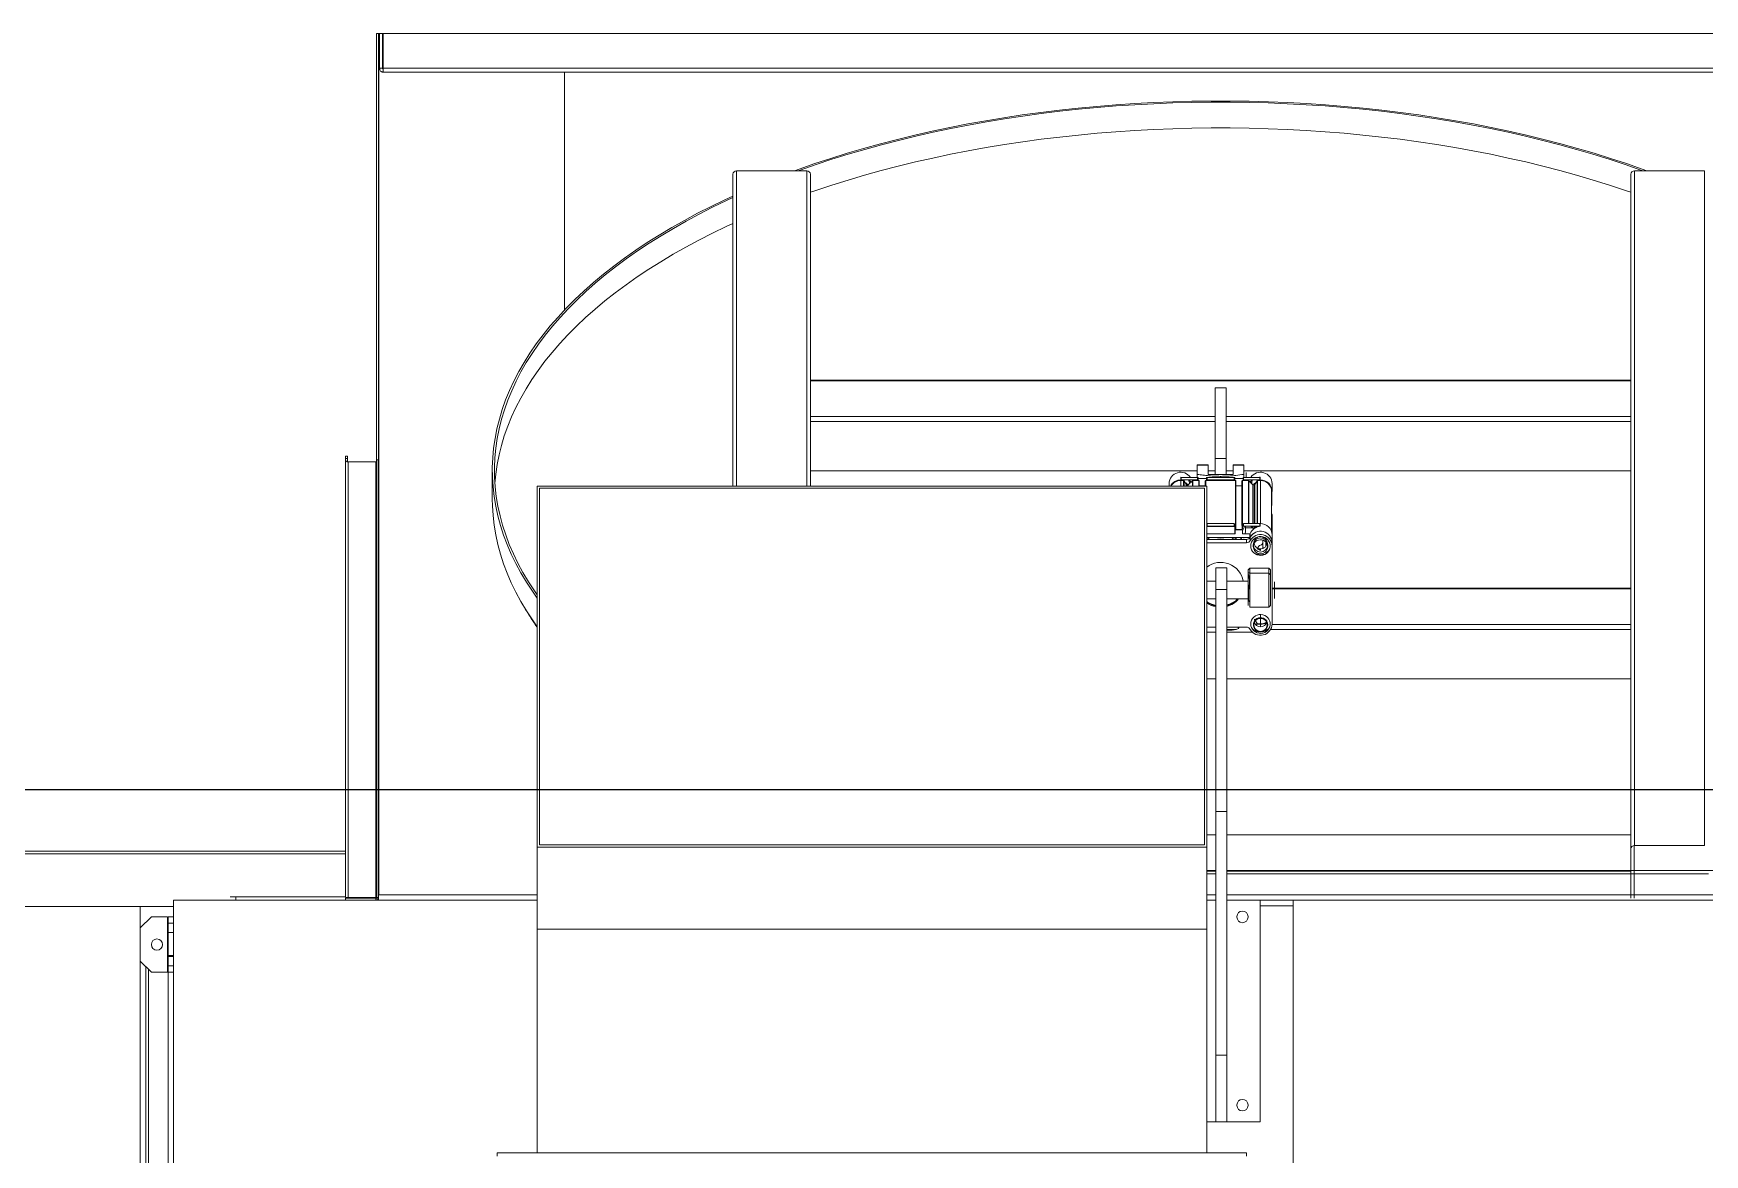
# Model space of a CAD drawing. Extents: x -2187 to 96136, y -11110 to 52208.
# Drawn here: x 34544 to 36051, y 20215 to 21227 of the extents above; entities that cross this region are included whole.
import ezdxf

# ---------------------------------------------------------------- set-up
doc = ezdxf.new("R2010")
doc.units = 0
doc.header["$LTSCALE"] = 1000
doc.header["$MEASUREMENT"] = 0
doc.layers.add('设备型号', color=7, linetype='Continuous')

msp = doc.modelspace()

# ---------------------------------------------------------------- linework, layer by layer
at = {"color": 7, "linetype": 'Continuous', "lineweight": 15}
for p, q in [((34853.097, 21227.001), (34853.097, 20842.127)), ((34853.097, 21227.001), (34855.097, 21227.001)), ((34855.097, 21227.001), (34855.097, 20842.127)), ((34855.164, 21227.001), (34855.097, 21227.001)), ((34855.164, 21227.001), (34855.99, 21227.001)), ((34855.164, 21227.001), (34855.164, 20449.501)), ((34855.99, 21227.001), (34858.588, 21227.001)), ((34855.99, 21195.501), (34855.99, 21227.001)), ((34858.588, 21227.001), (34859.088, 21227.001)), ((34858.588, 21195.501), (34858.588, 21227.001)), ((36371.106, 21227.001), (34859.088, 21227.001)), ((34859.088, 21195.501), (34859.088, 21227.001)), ((36371.24, 21192.001), (34858.954, 21192.001)), ((36371.106, 21195.501), (34859.088, 21195.501)), ((35022.847, 21192.001), (35022.847, 20977.395)), ((35174.607, 20818.392), (35174.607, 21099.986)), ((35241.207, 21102.915), (35178.007, 21102.915)), ((35244.607, 20913.871), (35244.607, 21099.986)), ((35984.607, 20913.871), (35984.607, 21099.986)), ((35988.007, 20493.869), (35988.007, 21102.915)), ((36051.207, 21102.915), (35988.007, 21102.915)), ((36051.207, 20493.869), (36051.207, 21102.915)), ((35984.607, 20913.871), (35244.607, 20913.871)), ((35244.607, 20913.4), (35244.607, 20913.871)), ((35244.607, 20881.324), (35244.607, 20913.4)), ((35244.607, 20913.4), (35984.607, 20913.4)), ((35984.607, 20913.4), (35984.607, 20913.871)), ((35984.607, 20881.324), (35984.607, 20913.4)), ((35609.607, 20906.982), (35609.607, 20843.202)), ((35619.607, 20906.982), (35609.607, 20906.982)), ((35619.607, 20906.982), (35619.607, 20843.202)), ((35244.607, 20876.669), (35244.607, 20881.324)), ((35984.607, 20876.669), (35984.607, 20881.324)), ((35244.607, 20818.392), (35244.607, 20876.669)), ((35984.607, 20726.082), (35984.607, 20876.669)), ((34827.097, 20845.297), (34825.097, 20845.297)), ((34825.097, 20845.297), (34825.097, 20843.177)), ((34825.097, 20842.127), (34825.097, 20843.177)), ((34825.097, 20843.177), (34827.097, 20843.177)), ((34825.097, 20842.127), (34825.097, 20447.001)), ((34827.097, 20843.177), (34827.097, 20845.297)), ((34827.097, 20842.127), (34827.097, 20843.177)), ((34827.097, 20842.127), (34827.097, 20840.214)), ((34827.597, 20840.174), (34827.597, 20447.001)), ((34852.597, 20840.174), (34827.597, 20840.174)), ((34852.597, 20840.174), (34852.597, 20447.001)), ((34853.097, 20842.127), (34853.097, 20447.001)), ((34853.097, 20842.127), (34855.097, 20842.127)), ((34855.097, 20842.127), (34855.097, 20447.001)), ((35603.407, 20837.651), (35593.607, 20837.651)), ((35593.607, 20837.157), (35593.607, 20837.651)), ((35593.607, 20828.925), (35593.607, 20837.157)), ((35593.607, 20837.157), (35603.407, 20837.157)), ((35603.407, 20837.157), (35603.407, 20837.651)), ((35603.407, 20828.732), (35603.407, 20837.157)), ((35609.607, 20828.732), (35609.607, 20843.202)), ((35609.607, 20843.202), (35619.607, 20843.202)), ((35619.607, 20843.202), (35619.607, 20828.732)), ((35635.607, 20837.651), (35625.807, 20837.651)), ((35625.807, 20837.651), (35625.807, 20837.157)), ((35625.807, 20837.157), (35625.807, 20828.732)), ((35635.607, 20837.157), (35625.807, 20837.157)), ((35635.607, 20837.157), (35635.607, 20837.651)), ((35635.607, 20828.925), (35635.607, 20837.157)), ((34957.607, 20832.529), (34957.607, 20806.68)), ((35244.607, 20832.209), (35593.607, 20832.209)), ((35568.107, 20820.565), (35568.107, 20818.392)), ((35570.543, 20819.409), (35570.47, 20820.11)), ((35570.657, 20820.32), (35570.657, 20819.545)), ((35578.607, 20823.39), (35581.218, 20823.39)), ((35578.854, 20826.266), (35579.197, 20826.258)), ((35578.854, 20823.876), (35578.854, 20826.266)), ((35579.107, 20826.258), (35593.857, 20826.258)), ((35579.107, 20823.879), (35579.107, 20826.258)), ((35593.857, 20823.879), (35579.107, 20823.879)), ((35581.651, 20823.146), (35583.671, 20819.724)), ((35584.104, 20819.48), (35584.104, 20818.392)), ((35585.11, 20818.392), (35585.11, 20819.48)), ((35585.463, 20819.623), (35589.17, 20823.247)), ((35589.524, 20823.39), (35594.357, 20823.39)), ((35593.607, 20826.189), (35593.607, 20828.925)), ((35593.857, 20823.879), (35593.857, 20826.258)), ((35594.21, 20826.189), (35593.857, 20826.189)), ((35594.357, 20823.39), (35594.357, 20825.918)), ((35601.857, 20825.16), (35594.357, 20825.16)), ((35594.907, 20823.39), (35594.357, 20823.39)), ((35595.407, 20818.392), (35595.407, 20822.901)), ((35600.807, 20822.901), (35600.807, 20818.392)), ((35601.857, 20823.39), (35601.307, 20823.39)), ((35601.857, 20825.918), (35601.857, 20823.39)), ((35601.857, 20823.39), (35627.357, 20823.39)), ((35602.357, 20826.189), (35602.003, 20826.189)), ((35602.357, 20826.258), (35626.857, 20826.258)), ((35602.357, 20823.879), (35602.357, 20826.258)), ((35602.357, 20823.879), (35626.857, 20823.879)), ((35603.407, 20832.209), (35609.607, 20832.209)), ((35625.807, 20828.732), (35603.407, 20828.732)), ((35619.607, 20832.209), (35625.807, 20832.209)), ((35626.857, 20826.258), (35626.857, 20823.879)), ((35627.21, 20826.189), (35626.857, 20826.189)), ((35627.357, 20825.918), (35627.357, 20823.39)), ((35634.857, 20825.16), (35627.357, 20825.16)), ((35627.907, 20823.39), (35627.357, 20823.39)), ((35627.907, 20784.003), (35627.907, 20823.39)), ((35628.407, 20822.901), (35628.407, 20783.514)), ((35633.807, 20822.901), (35633.807, 20783.514)), ((35634.307, 20823.39), (35634.307, 20784.003)), ((35634.857, 20823.39), (35634.307, 20823.39)), ((35634.857, 20825.918), (35634.857, 20823.39)), ((35634.857, 20823.39), (35639.69, 20823.39)), ((35635.357, 20826.189), (35635.003, 20826.189)), ((35635.357, 20826.258), (35635.357, 20823.879)), ((35635.357, 20826.258), (35650.107, 20826.258)), ((35650.107, 20823.879), (35635.357, 20823.879)), ((35635.607, 20832.209), (35984.607, 20832.209)), ((35635.607, 20826.189), (35635.607, 20828.925)), ((35637.607, 20826.189), (35637.607, 20830.651)), ((35639.69, 20784.491), (35639.69, 20823.39)), ((35639.69, 20821.853), (35640.043, 20821.853)), ((35640.043, 20823.247), (35643.75, 20819.623)), ((35640.043, 20823.247), (35640.043, 20784.491)), ((35643.75, 20784.491), (35643.75, 20819.623)), ((35645.109, 20819.48), (35644.104, 20819.48)), ((35644.104, 20819.48), (35644.104, 20784.491)), ((35645.109, 20784.491), (35645.109, 20819.48)), ((35645.542, 20819.724), (35647.563, 20823.146)), ((35645.542, 20819.724), (35645.542, 20784.491)), ((35645.644, 20820.947), (35645.631, 20819.875)), ((35647.996, 20823.39), (35650.607, 20823.39)), ((35650.107, 20826.258), (35650.107, 20823.879)), ((35650.36, 20826.266), (35650.36, 20823.876)), ((35658.557, 20819.545), (35658.557, 20820.32)), ((35658.743, 20820.096), (35658.669, 20819.399)), ((35661.107, 20813.615), (35661.107, 20820.565)), ((34998.097, 20818.392), (34998.097, 20492.392)), ((35602.097, 20818.392), (34998.097, 20818.392)), ((35000.097, 20816.392), (35000.097, 20494.392)), ((35600.097, 20816.392), (35000.097, 20816.392)), ((35600.807, 20818.698), (35595.407, 20818.698)), ((35600.097, 20494.392), (35600.097, 20816.392)), ((35602.097, 20492.392), (35602.097, 20818.392)), ((35633.807, 20818.698), (35628.407, 20818.698)), ((35640.043, 20811.092), (35639.69, 20810.746)), ((35639.69, 20805.618), (35640.043, 20805.964)), ((35645.542, 20814.533), (35645.109, 20814.909)), ((35645.542, 20808.888), (35645.109, 20809.264)), ((35660.197, 20816.386), (35660.487, 20817.09)), ((35660.607, 20813.615), (35660.607, 20777.357)), ((35661.025, 20814.787), (35660.96, 20814.359)), ((35660.96, 20800.814), (35660.96, 20814.359)), ((35661.104, 20813.373), (35661.104, 20813.856)), ((35660.96, 20775.935), (35660.96, 20793.196)), ((35661.107, 20792.776), (35661.107, 20790.397)), ((35661.107, 20790.397), (35661.107, 20774.227)), ((35602.097, 20784.003), (35602.357, 20784.003)), ((35602.097, 20781.895), (35627.21, 20781.895)), ((35627.857, 20775.178), (35602.097, 20775.178)), ((35626.857, 20784.491), (35602.357, 20784.491)), ((35602.357, 20782.113), (35602.357, 20784.491)), ((35626.857, 20782.113), (35602.357, 20782.113)), ((35607.279, 20782.196), (35607.729, 20781.895)), ((35608.035, 20781.895), (35607.477, 20782.113)), ((35618.612, 20781.895), (35618.835, 20782.113)), ((35621.737, 20782.113), (35621.178, 20781.895)), ((35621.484, 20781.895), (35621.934, 20782.196)), ((35626.857, 20784.491), (35626.857, 20782.113)), ((35626.857, 20784.003), (35627.357, 20784.003)), ((35627.357, 20784.003), (35627.907, 20784.003)), ((35627.357, 20781.475), (35627.357, 20775.772)), ((35627.857, 20784.003), (35627.857, 20782.341)), ((35627.857, 20782.341), (35627.857, 20779.701)), ((35627.857, 20778.822), (35634.357, 20778.822)), ((35627.857, 20778.822), (35627.857, 20775.178)), ((35628.257, 20783.863), (35628.257, 20779.31)), ((35628.257, 20779.31), (35633.957, 20779.31)), ((35631.341, 20779.31), (35630.938, 20778.822)), ((35633.512, 20779.31), (35633.247, 20778.822)), ((35633.807, 20782.732), (35633.807, 20783.514)), ((35634.161, 20783.981), (35633.957, 20783.527)), ((35633.957, 20779.31), (35633.957, 20783.863)), ((35634.307, 20784.003), (35634.857, 20784.003)), ((35634.357, 20782.341), (35634.357, 20784.003)), ((35634.357, 20779.701), (35634.357, 20782.341)), ((35634.357, 20775.178), (35634.357, 20778.822)), ((35640.913, 20775.178), (35634.357, 20775.178)), ((35634.857, 20784.003), (35635.357, 20784.003)), ((35635.357, 20784.491), (35635.357, 20782.113)), ((35650.107, 20784.491), (35635.357, 20784.491)), ((35635.357, 20782.113), (35650.107, 20782.113)), ((35636.931, 20782.113), (35637.072, 20780.592)), ((35637.072, 20780.592), (35637.072, 20782.113)), ((35637.072, 20780.592), (35637.072, 20778.148)), ((35637.072, 20780.592), (35643.386, 20780.592)), ((35639.69, 20785.7), (35640.043, 20785.7)), ((35640.913, 20771.871), (35640.913, 20775.178)), ((35641.354, 20775.491), (35641.354, 20772.133)), ((35641.83, 20782.113), (35643.75, 20780.236)), ((35643.75, 20785.7), (35644.104, 20785.7)), ((35643.75, 20780.236), (35643.75, 20782.113)), ((35643.75, 20780.592), (35644.104, 20780.592)), ((35644.104, 20782.113), (35644.104, 20780.092)), ((35644.104, 20780.092), (35644.935, 20780.092)), ((35645.109, 20785.7), (35645.542, 20785.7)), ((35645.109, 20780.222), (35645.109, 20782.113)), ((35645.109, 20780.592), (35645.542, 20780.592)), ((35645.542, 20782.113), (35645.542, 20780.522)), ((35645.718, 20780.634), (35646.591, 20782.113)), ((35650.107, 20782.113), (35650.107, 20784.491)), ((35650.107, 20784.003), (35650.36, 20784.003)), ((35650.36, 20784.489), (35650.36, 20782.099)), ((35661.107, 20767.276), (35661.107, 20774.227)), ((35602.097, 20771.871), (35640.913, 20771.871)), ((35637.908, 20770.209), (35602.097, 20770.209)), ((35637.908, 20767.26), (35602.097, 20767.26)), ((35635.759, 20771.871), (35635.607, 20771.473)), ((35635.607, 20771.473), (35635.607, 20771.871)), ((35637.908, 20767.26), (35637.908, 20770.209)), ((35641.411, 20772.231), (35641.411, 20769.283)), ((35644.107, 20765.17), (35644.107, 20763.59)), ((35647.607, 20762.634), (35647.607, 20761.792)), ((35647.607, 20762.634), (35650.607, 20760.941)), ((35650.607, 20760.099), (35647.607, 20761.792)), ((35650.607, 20760.941), (35650.607, 20760.099)), ((35652.607, 20771.216), (35652.607, 20772.546)), ((35652.607, 20762.006), (35652.607, 20769.636)), ((35655.307, 20770.514), (35655.307, 20769.559)), ((35655.307, 20767.979), (35655.307, 20765.469)), ((35655.307, 20765.469), (35655.307, 20764.038)), ((35655.807, 20768.982), (35655.807, 20769.675)), ((35655.807, 20764.877), (35655.807, 20767.403)), ((35657.107, 20763.59), (35657.107, 20765.17)), ((35661.107, 20764.327), (35661.107, 20767.276)), ((35661.107, 20693.943), (35661.107, 20764.327)), ((35610.341, 20725.042), (35610.341, 20744.501)), ((35610.341, 20744.501), (35620.341, 20744.501)), ((35620.341, 20744.501), (35620.341, 20725.042)), ((35639.607, 20742.821), (35641.107, 20744.287)), ((35641.107, 20744.287), (35658.107, 20744.287)), ((35641.107, 20744.287), (35641.107, 20739.653)), ((35646.072, 20757.012), (35652.107, 20757.012)), ((35646.247, 20756.912), (35646.413, 20757.012)), ((35646.482, 20756.782), (35646.897, 20757.012)), ((35655.307, 20757.8), (35655.307, 20757.112)), ((35658.107, 20744.287), (35658.107, 20739.653)), ((35658.107, 20744.287), (35659.607, 20742.821)), ((35610.341, 20732.501), (35602.097, 20732.501)), ((35639.607, 20732.501), (35620.341, 20732.501)), ((35639.607, 20742.821), (35639.607, 20738.187)), ((35639.607, 20739.916), (35641.107, 20739.916)), ((35639.607, 20710.501), (35639.607, 20738.187)), ((35641.107, 20739.653), (35658.107, 20739.653)), ((35641.107, 20739.653), (35641.107, 20709.001)), ((35658.107, 20739.653), (35658.107, 20709.001)), ((35658.107, 20739.653), (35659.607, 20738.187)), ((35659.607, 20742.821), (35659.607, 20738.187)), ((35659.607, 20738.187), (35659.607, 20710.501)), ((35661.057, 20713.001), (35661.057, 20736.001)), ((35661.057, 20733.289), (35661.057, 20732.894)), ((35661.057, 20732.322), (35661.057, 20732.894)), ((35661.057, 20732.501), (35661.057, 20731.715)), ((35663.107, 20717.001), (35663.107, 20732.001)), ((35602.097, 20716.501), (35610.341, 20716.501)), ((35610.341, 20725.042), (35610.341, 20524.501)), ((35620.341, 20725.042), (35610.341, 20725.042)), ((35620.341, 20725.042), (35620.341, 20524.501)), ((35620.341, 20716.501), (35639.607, 20716.501)), ((35641.107, 20713.983), (35639.607, 20715.449)), ((35639.69, 20725.393), (35639.69, 20715.368)), ((35641.107, 20726.082), (35639.871, 20726.082)), ((35661.057, 20719.351), (35661.057, 20716.681)), ((35661.057, 20716.108), (35661.057, 20716.681)), ((35661.057, 20716.108), (35661.057, 20715.509)), ((35661.057, 20715.509), (35661.057, 20715.401)), ((35984.607, 20726.082), (35661.107, 20726.082)), ((35984.607, 20725.611), (35984.607, 20726.082)), ((35984.607, 20693.535), (35984.607, 20725.611)), ((35606.94, 20711.04), (35606.94, 20711.63)), ((35641.107, 20709.001), (35658.107, 20709.001)), ((35650.607, 20702.496), (35650.607, 20699.56)), ((35650.607, 20698.966), (35650.607, 20694.067)), ((35658.107, 20709.001), (35659.607, 20710.501)), ((35602.097, 20691.01), (35610.341, 20691.01)), ((35610.341, 20686.627), (35602.097, 20686.627)), ((35620.341, 20691.01), (35637.908, 20691.01)), ((35643.241, 20686.627), (35620.341, 20686.627)), ((35645.109, 20697.977), (35644.965, 20697.977)), ((35645.733, 20697.409), (35645.542, 20697.732)), ((35645.962, 20693.578), (35650.607, 20693.578)), ((35647.563, 20694.311), (35646.077, 20696.827)), ((35650.607, 20694.067), (35647.996, 20694.067)), ((35656.357, 20696.891), (35656.318, 20696.238)), ((35984.607, 20688.88), (35984.607, 20693.535)), ((35984.607, 20490.94), (35984.607, 20688.88)), ((35602.097, 20644.42), (35610.341, 20644.42)), ((35620.341, 20644.42), (35984.607, 20644.42)), ((35620.341, 20524.501), (35610.341, 20524.501)), ((35610.341, 20524.501), (35610.341, 20304.501)), ((35620.341, 20524.501), (35620.341, 20304.501)), ((35610.341, 20503.401), (35602.097, 20503.401)), ((35984.607, 20503.401), (35620.341, 20503.401)), ((32605.097, 20488.784), (34825.097, 20488.784)), ((34852.597, 20488.784), (34853.097, 20488.784)), ((34998.097, 20492.392), (35602.097, 20492.392)), ((34998.097, 20418.392), (34998.097, 20492.392)), ((35000.097, 20494.392), (35600.097, 20494.392)), ((35602.097, 20418.392), (35602.097, 20492.392)), ((35984.607, 20490.94), (35984.607, 20446.48)), ((35987.607, 20490.94), (35987.607, 20493.849)), ((35987.607, 20490.94), (35987.607, 20446.48)), ((36051.207, 20493.869), (35988.007, 20493.869)), ((35602.097, 20471.401), (35610.341, 20471.401)), ((35610.341, 20470.69), (35602.097, 20470.69)), ((35610.341, 20468.258), (35602.097, 20468.258)), ((35620.341, 20471.401), (36095.354, 20471.401)), ((35984.607, 20470.69), (35620.341, 20470.69)), ((36054.607, 20468.258), (35620.341, 20468.258)), ((34998.097, 20444.501), (34670.097, 20444.501)), ((34670.097, 20444.501), (34670.097, 19892.455)), ((34721.143, 20447.501), (34726.128, 20447.501)), ((34825.097, 20447.501), (34726.128, 20447.501)), ((34726.128, 20447.501), (34726.128, 20444.501)), ((34825.097, 20447.001), (34827.597, 20447.001)), ((34825.097, 20444.501), (34825.097, 20446.501)), ((34825.097, 20446.501), (34852.597, 20446.501)), ((34827.597, 20447.001), (34852.597, 20447.001)), ((34853.097, 20447.501), (34852.597, 20447.501)), ((34852.597, 20446.501), (34852.597, 20444.501)), ((34852.597, 20446.501), (34852.999, 20446.501)), ((34852.999, 20446.501), (34855.097, 20446.501)), ((34852.999, 20446.501), (34852.999, 20444.501)), ((34853.097, 20447.001), (34853.432, 20447.001)), ((34855.097, 20449.501), (34855.097, 20449.501)), ((34998.097, 20449.501), (34855.097, 20449.501)), ((34855.097, 20447.001), (34855.097, 20444.501)), ((35610.341, 20449.501), (35602.097, 20449.501)), ((35602.097, 20444.501), (35610.341, 20444.501)), ((36092.908, 20449.501), (35620.341, 20449.501)), ((35620.341, 20444.501), (35650.341, 20444.501)), ((35650.341, 20444.501), (35650.341, 20244.501)), ((35680.097, 20444.501), (35650.341, 20444.501)), ((36093.361, 20444.501), (35680.097, 20444.501)), ((35680.097, 20444.501), (35680.097, 20119.831)), ((32815.097, 20438.784), (34670.097, 20438.784)), ((34640.097, 20419.501), (34640.097, 20438.784)), ((34650.097, 20429.501), (34640.097, 20419.501)), ((34650.097, 20429.501), (34664.697, 20429.501)), ((34664.697, 20429.501), (34664.697, 20379.501)), ((34665.097, 20429.501), (34665.097, 20379.501)), ((34670.097, 20429.501), (34665.097, 20429.501)), ((35629.341, 20429.251), (35629.341, 20429.751)), ((35639.341, 20429.751), (35639.341, 20429.251)), ((35650.341, 20439.501), (35680.097, 20439.501)), ((34640.097, 20419.501), (34640.097, 20389.501)), ((34664.697, 20414.501), (34665.097, 20414.501)), ((34670.097, 20423.751), (34665.097, 20423.751)), ((34665.097, 20415.251), (34670.097, 20415.251)), ((34998.097, 20418.392), (35602.097, 20418.392)), ((34998.097, 20418.392), (34998.097, 20216.392)), ((35602.097, 20418.392), (35602.097, 20216.392)), ((34640.097, 20108.501), (34640.097, 20389.501)), ((34640.097, 20389.501), (34650.097, 20379.501)), ((34645.097, 20006.901), (34645.097, 20384.501)), ((34665.097, 20394.501), (34664.697, 20394.501)), ((34664.697, 20392.148), (34665.097, 20392.148)), ((34665.097, 20394.501), (34670.097, 20394.501)), ((34670.097, 20393.751), (34665.097, 20393.751)), ((34665.097, 20385.251), (34670.097, 20385.251)), ((34650.097, 20379.501), (34664.697, 20379.501)), ((34665.097, 20006.855), (34665.097, 20379.501)), ((34670.097, 20379.501), (34665.097, 20379.501)), ((35610.341, 20304.501), (35620.341, 20304.501)), ((35610.341, 20244.501), (35610.341, 20304.501)), ((35620.341, 20304.501), (35620.341, 20244.501)), ((35629.341, 20259.251), (35629.341, 20259.751)), ((35639.341, 20259.751), (35639.341, 20259.251)), ((35650.341, 20244.501), (35602.097, 20244.501)), ((35620.341, 20244.501), (35610.341, 20244.501)), ((34962.097, 20216.392), (35638.097, 20216.392)), ((34962.097, 20213.392), (34962.097, 20216.392)), ((35638.097, 20213.392), (35638.097, 20216.392))]:
    msp.add_line(p, q, dxfattribs=at)
at = {"color": 8, "linetype": 'Continuous', "lineweight": 15}
for p, q in [((34855.99, 21195.501), (34858.588, 21195.501)), ((34859.088, 21195.501), (34858.588, 21195.501)), ((35178.007, 20818.392), (35178.007, 21102.915)), ((35241.207, 20818.392), (35241.207, 21102.915)), ((35244.607, 20881.324), (35609.607, 20881.324)), ((35619.607, 20881.324), (35984.607, 20881.324)), ((35244.607, 20876.669), (35609.607, 20876.669)), ((35619.607, 20876.669), (35984.607, 20876.669)), ((34853.432, 20842.127), (34853.432, 20447.001)), ((35578.607, 20823.39), (35578.607, 20818.392)), ((35581.218, 20818.392), (35581.218, 20823.39)), ((35581.651, 20823.146), (35581.651, 20818.392)), ((35583.671, 20818.392), (35583.671, 20819.724)), ((35585.463, 20819.623), (35585.463, 20818.392)), ((35589.17, 20818.392), (35589.17, 20823.247)), ((35589.524, 20823.39), (35589.524, 20818.392)), ((35594.907, 20818.392), (35594.907, 20823.39)), ((35601.307, 20823.39), (35601.307, 20818.392)), ((35647.563, 20784.491), (35647.563, 20823.146)), ((35647.996, 20823.39), (35647.996, 20784.491)), ((35650.607, 20823.39), (35650.607, 20784.491)), ((35639.69, 20810.726), (35640.043, 20811.072)), ((35627.857, 20777.477), (35627.357, 20777.08)), ((35629.744, 20779.31), (35629.337, 20778.822)), ((35656.207, 20768.552), (35656.207, 20768.396)), ((35656.207, 20766.816), (35656.207, 20766.001)), ((35639.749, 20725.611), (35641.107, 20725.611)), ((35661.107, 20725.611), (35984.607, 20725.611)), ((35620.341, 20688.88), (35628.582, 20688.88)), ((35650.607, 20691.27), (35650.607, 20693.578)), ((35659.74, 20688.88), (35984.607, 20688.88)), ((35661.098, 20693.535), (35984.607, 20693.535)), ((32605.097, 20486.384), (34825.097, 20486.384)), ((34852.597, 20486.384), (34853.097, 20486.384)), ((34853.432, 20447.001), (34855.097, 20447.001)), ((34647.497, 20006.855), (34647.497, 20382.101))]:
    msp.add_line(p, q, dxfattribs=at)
at = {"color": 7, "linetype": 'Continuous', "lineweight": 15, "flags": 128}
for points in [[(35230.112, 21102.915), (35234.33, 21104.448), (35248.532, 21109.423), (35262.987, 21114.207), (35277.684, 21118.797), (35292.614, 21123.189), (35307.766, 21127.381), (35323.129, 21131.369), (35338.694, 21135.152), (35354.449, 21138.725), (35370.383, 21142.087), (35386.486, 21145.236), (35402.747, 21148.169), (35419.153, 21150.884), (35435.695, 21153.38), (35452.36, 21155.654), (35469.136, 21157.705), (35486.013, 21159.532), (35502.979, 21161.133), (35520.022, 21162.508), (35537.13, 21163.655), (35554.292, 21164.574), (35571.495, 21165.263), (35588.728, 21165.723), (35605.978, 21165.953), (35623.235, 21165.953), (35640.486, 21165.723), (35657.719, 21165.263), (35674.922, 21164.574), (35692.083, 21163.655), (35709.191, 21162.508), (35726.234, 21161.133), (35743.2, 21159.532), (35760.077, 21157.705), (35776.854, 21155.654), (35793.519, 21153.38), (35810.06, 21150.884), (35826.467, 21148.169), (35842.727, 21145.236), (35858.83, 21142.087), (35874.764, 21138.725), (35890.519, 21135.152), (35906.084, 21131.369), (35921.448, 21127.381), (35936.599, 21123.189), (35951.529, 21118.797), (35966.227, 21114.207), (35980.681, 21109.423), (35994.883, 21104.448), (35999.102, 21102.915)], [(35233.539, 21102.915), (35235.488, 21103.62), (35249.646, 21108.58), (35264.057, 21113.35), (35278.71, 21117.925), (35293.594, 21122.304), (35308.7, 21126.483), (35324.017, 21130.46), (35339.534, 21134.23), (35355.241, 21137.793), (35371.127, 21141.145), (35387.181, 21144.284), (35403.392, 21147.208), (35419.748, 21149.915), (35436.239, 21152.403), (35452.853, 21154.67), (35469.579, 21156.715), (35486.405, 21158.537), (35503.319, 21160.133), (35520.31, 21161.504), (35537.366, 21162.647), (35554.475, 21163.563), (35571.626, 21164.25), (35588.806, 21164.709), (35606.005, 21164.938), (35623.209, 21164.938), (35640.407, 21164.709), (35657.587, 21164.25), (35674.738, 21163.563), (35691.847, 21162.647), (35708.903, 21161.504), (35725.894, 21160.133), (35742.809, 21158.537), (35759.634, 21156.715), (35776.36, 21154.67), (35792.974, 21152.403), (35809.465, 21149.915), (35825.822, 21147.208), (35842.032, 21144.284), (35858.086, 21141.145), (35873.972, 21137.793), (35889.679, 21134.23), (35905.197, 21130.46), (35920.514, 21126.483), (35935.619, 21122.304), (35950.504, 21117.925), (35965.156, 21113.35), (35979.567, 21108.58), (35993.726, 21103.62), (35995.674, 21102.915)], [(35244.607, 21083.582), (35249.43, 21085.242), (35263.847, 21090.018), (35278.506, 21094.6), (35293.397, 21098.984), (35308.51, 21103.169), (35323.835, 21107.15), (35339.36, 21110.926), (35355.076, 21114.493), (35370.971, 21117.849), (35387.034, 21120.993), (35403.255, 21123.92), (35419.621, 21126.631), (35436.122, 21129.122), (35452.747, 21131.392), (35469.483, 21133.44), (35486.32, 21135.264), (35503.245, 21136.863), (35520.247, 21138.235), (35537.314, 21139.38), (35554.435, 21140.297), (35571.597, 21140.985), (35588.789, 21141.444), (35605.999, 21141.674), (35623.215, 21141.674), (35640.424, 21141.444), (35657.616, 21140.985), (35674.779, 21140.297), (35691.899, 21139.38), (35708.967, 21138.235), (35725.969, 21136.863), (35742.894, 21135.264), (35759.73, 21133.44), (35776.467, 21131.392), (35793.091, 21129.122), (35809.592, 21126.631), (35825.959, 21123.92), (35842.179, 21120.993), (35858.242, 21117.849), (35874.137, 21114.493), (35889.853, 21110.926), (35905.378, 21107.15), (35920.703, 21103.169), (35935.816, 21098.984), (35950.708, 21094.6), (35965.367, 21090.018), (35979.783, 21085.242), (35984.607, 21083.582)], [(34998.097, 20717.278), (34993.813, 20723.361), (34988.378, 20731.674), (34983.375, 20740.056), (34978.808, 20748.503), (34974.679, 20757.007), (34970.992, 20765.563), (34967.749, 20774.165), (34964.952, 20782.808), (34962.603, 20791.485), (34960.704, 20800.19), (34959.256, 20808.917), (34958.26, 20817.661), (34957.717, 20826.415), (34957.627, 20835.174), (34957.991, 20843.93), (34958.807, 20852.679), (34960.076, 20861.413), (34961.797, 20870.128), (34963.968, 20878.817), (34966.587, 20887.474), (34969.654, 20896.093), (34973.166, 20904.668), (34977.12, 20913.194), (34981.514, 20921.663), (34986.345, 20930.072), (34991.609, 20938.413), (34997.303, 20946.68), (35003.423, 20954.87), (35009.965, 20962.974), (35016.923, 20970.989), (35024.295, 20978.908), (35032.073, 20986.727), (35040.253, 20994.438), (35048.83, 21002.039), (35057.796, 21009.522), (35067.147, 21016.883), (35076.876, 21024.117), (35086.976, 21031.219), (35097.439, 21038.183), (35108.26, 21045.006), (35119.429, 21051.682), (35130.941, 21058.207), (35142.786, 21064.577), (35154.956, 21070.786), (35167.444, 21076.831), (35174.607, 21080.158)], [(34998.097, 20720.249), (34995.703, 20723.694), (34990.285, 20731.981), (34985.297, 20740.338), (34980.743, 20748.758), (34976.627, 20757.236), (34972.951, 20765.767), (34969.718, 20774.343), (34966.929, 20782.959), (34964.588, 20791.61), (34962.694, 20800.288), (34961.251, 20808.989), (34960.258, 20817.706), (34959.717, 20826.434), (34959.627, 20835.166), (34959.99, 20843.895), (34960.804, 20852.617), (34962.069, 20861.326), (34963.784, 20870.014), (34965.948, 20878.676), (34968.56, 20887.307), (34971.617, 20895.9), (34975.118, 20904.449), (34979.061, 20912.948), (34983.441, 20921.392), (34988.257, 20929.775), (34993.506, 20938.09), (34999.182, 20946.333), (35005.284, 20954.497), (35011.805, 20962.577), (35018.743, 20970.568), (35026.092, 20978.463), (35033.846, 20986.257), (35042.002, 20993.946), (35050.552, 21001.523), (35059.491, 21008.983), (35068.814, 21016.322), (35078.513, 21023.534), (35088.582, 21030.614), (35099.013, 21037.557), (35109.801, 21044.359), (35120.937, 21051.015), (35132.413, 21057.52), (35144.222, 21063.87), (35156.355, 21070.061), (35168.805, 21076.087), (35174.607, 21078.79)], [(34960.008, 20820.897), (34960.764, 20829.016), (34962.012, 20837.73), (34963.712, 20846.425), (34965.861, 20855.095), (34968.458, 20863.732), (34971.502, 20872.332), (34974.99, 20880.889), (34978.919, 20889.396), (34983.288, 20897.847), (34988.093, 20906.238), (34993.331, 20914.561), (34998.998, 20922.812), (35005.09, 20930.984), (35011.604, 20939.072), (35018.534, 20947.071), (35025.876, 20954.974), (35033.624, 20962.777), (35041.774, 20970.473), (35050.319, 20978.058), (35059.255, 20985.527), (35068.574, 20992.874), (35078.27, 21000.094), (35088.337, 21007.182), (35098.767, 21014.133), (35109.554, 21020.943), (35120.689, 21027.607), (35132.166, 21034.12), (35143.976, 21040.477), (35156.111, 21046.675), (35168.563, 21052.709), (35174.607, 21055.526)], [(35583.583, 20819.875), (35583.607, 20820.355), (35583.568, 20820.96)], [(35643.75, 20818.812), (35643.795, 20818.885), (35644.104, 20819.349)], [(34998.097, 20691.429), (34993.813, 20697.513), (34988.378, 20705.825), (34983.375, 20714.208), (34978.808, 20722.654), (34974.679, 20731.158), (34970.992, 20739.714), (34967.749, 20748.316), (34964.952, 20756.959), (34962.603, 20765.636), (34960.704, 20774.341), (34959.256, 20783.069), (34958.26, 20791.812), (34957.717, 20800.566), (34957.607, 20806.68)], [(35644.104, 20816.052), (35643.795, 20816.516), (35643.75, 20816.59)], [(35644.104, 20810.408), (35643.795, 20810.872), (35643.75, 20810.945)], [(35628.257, 20781.51), (35627.832, 20781.013), (35627.357, 20780.498)], [(35627.857, 20775.872), (35627.543, 20775.632), (35627.401, 20775.527)], [(35636.127, 20782.113), (35635.527, 20780.435), (35634.357, 20777.995)], [(35605.117, 20770.209), (35603.982, 20770.805), (35602.285, 20771.871)], [(35614.607, 20771.34), (35611.833, 20771.517), (35609.832, 20771.871)], [(35619.381, 20771.871), (35617.38, 20771.517), (35614.607, 20771.34)], [(35626.928, 20771.871), (35625.232, 20770.805), (35624.097, 20770.209)], [(35629.295, 20771.871), (35628.949, 20771.585), (35627.053, 20770.209)], [(35641.857, 20764.327), (35642.036, 20766.049), (35642.566, 20767.701), (35643.425, 20769.214), (35644.578, 20770.527), (35645.978, 20771.586), (35647.568, 20772.349), (35649.282, 20772.782), (35651.05, 20772.87), (35652.8, 20772.608), (35654.46, 20772.007), (35655.963, 20771.091), (35657.246, 20769.899), (35658.257, 20768.479), (35658.955, 20766.888), (35659.312, 20765.193), (35659.312, 20763.462), (35658.955, 20761.767), (35658.257, 20760.176), (35657.246, 20758.756), (35655.963, 20757.563), (35654.46, 20756.648), (35652.8, 20756.047), (35651.05, 20755.785), (35649.282, 20755.872), (35647.568, 20756.306), (35645.978, 20757.068), (35644.578, 20758.128), (35643.425, 20759.441), (35642.566, 20760.954), (35642.036, 20762.606), (35641.857, 20764.327)], [(35657.107, 20763.59), (35656.931, 20762.125), (35656.415, 20760.738), (35655.586, 20759.506), (35654.488, 20758.493), (35653.181, 20757.756), (35651.735, 20757.333), (35650.229, 20757.247), (35648.742, 20757.503), (35647.357, 20758.087), (35646.146, 20758.968), (35645.176, 20760.099), (35644.499, 20761.417), (35644.151, 20762.853), (35644.151, 20764.328), (35644.499, 20765.763), (35645.176, 20767.082), (35646.146, 20768.212), (35647.357, 20769.093), (35648.742, 20769.677), (35650.229, 20769.934), (35651.735, 20769.848), (35653.181, 20769.425), (35654.488, 20768.687), (35655.586, 20767.675), (35656.415, 20766.442), (35656.931, 20765.056), (35657.107, 20763.59)], [(35658.353, 20760.346), (35657.199, 20759.287), (35655.57, 20758.231)], [(35641.857, 20693.943), (35642.036, 20695.665), (35642.566, 20697.316), (35643.425, 20698.829), (35644.578, 20700.142), (35645.978, 20701.202), (35647.568, 20701.964), (35649.282, 20702.398), (35651.05, 20702.485), (35652.8, 20702.223), (35654.46, 20701.622), (35655.963, 20700.707), (35657.246, 20699.514), (35658.257, 20698.094), (35658.955, 20696.503), (35659.312, 20694.808), (35659.312, 20693.077), (35658.955, 20691.382), (35658.257, 20689.792), (35657.246, 20688.371), (35655.963, 20687.179), (35654.46, 20686.263), (35652.8, 20685.662), (35651.05, 20685.4), (35649.282, 20685.488), (35647.568, 20685.921), (35645.978, 20686.684), (35644.578, 20687.743), (35643.425, 20689.056), (35642.566, 20690.569), (35642.036, 20692.221), (35641.857, 20693.943)], [(35657.107, 20693.205), (35656.931, 20691.74), (35656.415, 20690.354), (35655.586, 20689.121), (35654.488, 20688.109), (35653.181, 20687.371), (35651.735, 20686.948), (35650.229, 20686.862), (35648.742, 20687.118), (35647.357, 20687.703), (35646.146, 20688.584), (35645.176, 20689.714), (35644.499, 20691.032), (35644.151, 20692.468), (35644.151, 20693.943), (35644.499, 20695.379), (35645.176, 20696.697), (35646.146, 20697.827), (35647.357, 20698.708), (35648.742, 20699.293), (35650.229, 20699.549), (35651.735, 20699.463), (35653.181, 20699.04), (35654.488, 20698.302), (35655.586, 20697.29), (35656.415, 20696.057), (35656.931, 20694.671), (35657.107, 20693.205)], [(35620.341, 20688.414), (35621.736, 20688.357), (35623.478, 20688.357), (35625.181, 20688.434), (35626.772, 20688.583), (35628.181, 20688.798), (35629.347, 20689.071), (35630.217, 20689.389), (35630.756, 20689.738), (35630.938, 20690.102)]]:
    msp.add_lwpolyline(points, dxfattribs=at)
at = {"color": 7, "linetype": 'Continuous', "lineweight": 15}
msp.add_circle((34655.097, 20404.501), 5.05, dxfattribs=at)
for centre, radius, start, end in [((35177.788, 21099.732), 3.191, 86.065681, 175.432612), ((35241.426, 21099.732), 3.191, 4.567388, 93.934319), ((35987.788, 21099.732), 3.191, 86.065681, 175.432612), ((35578.629, 20820.357), 10.525, 33.651959, 178.86378), ((35578.556, 20813.354), 10.526, 88.376458, 151.406011), ((35578.556, 20813.364), 10.026, 89.712566, 149.902934), ((35581.22, 20822.888), 0.502, 30.880585, 90.238816), ((35578.72, 20814.745), 7.875, 35.772659, 60.926553), ((35584.102, 20819.982), 0.502, 210.880585, 270.238816), ((35585.111, 20819.986), 0.506, 269.891419, 314.196715), ((35578.919, 20820.517), 7.638, 1.296374, 26.110631), ((35578.928, 20820.56), 7.828, 2.35565, 25.08844), ((35589.523, 20822.884), 0.506, 89.891419, 134.196715), ((35594.912, 20822.896), 0.494, 0.657318, 90.642571), ((35601.301, 20822.896), 0.494, 89.357429, 179.342682), ((35627.912, 20822.896), 0.494, 0.657318, 90.642571), ((35634.301, 20822.896), 0.494, 89.357429, 179.342682), ((35650.578, 20820.337), 10.531, 1.244484, 146.239776), ((35650.284, 20820.56), 7.827, 154.911151, 178.530211), ((35650.285, 20820.52), 7.629, 153.874535, 178.718459), ((35650.508, 20814.728), 7.898, 119.106235, 143.008719), ((35647.994, 20822.888), 0.502, 89.761184, 149.119415), ((35650.72, 20813.498), 10.384, 359.308867, 91.991022), ((35650.718, 20813.501), 9.89, 0.657318, 90.642571), ((35638.619, 20815.61), 2.513, 55.484306, 64.788542), ((35627.912, 20783.508), 0.494, 0.657318, 90.642571), ((35634.301, 20783.508), 0.494, 89.357429, 179.342682), ((35615.403, 20788.828), 20.457, 335.085752, 346.358079), ((35615.58, 20779.372), 21.527, 348.764911, 356.740728), ((35650.584, 20767.07), 10.525, 1.125375, 151.27158), ((35650.579, 20767.053), 10.53, 1.214069, 150.541583), ((35650.579, 20764.104), 10.53, 1.214069, 150.541583), ((35650.719, 20774.106), 10.389, 0.667314, 91.980312), ((35637.926, 20774.223), 4.014, 269.749055, 330.253026), ((35637.926, 20771.275), 4.014, 269.749055, 330.253026), ((35650.607, 20765.062), 6.501, 0.949257, 179.050743), ((35650.607, 20765.305), 6.516, 188.158533, 351.841467), ((35650.457, 20767.305), 5.603, 187.083101, 239.419992), ((35650.543, 20767.19), 5.7, 98.194923, 168.681989), ((35651.551, 20761.628), 3.45, 103.743682, 168.496727), ((35650.624, 20767.388), 5.745, 252.36127, 352.255609), ((35650.152, 20767.365), 2.455, 283.660884, 359.554433), ((35650.68, 20767.201), 5.687, 11.231683, 81.891065), ((35614.584, 20728.622), 20.849, 10.721802, 126.793152), ((35652.109, 20752.943), 4.069, 60.585707, 90.039106), ((35615.731, 20732.084), 24.875, 343.701173, 16.298827), ((35614.749, 20729.664), 20.789, 285.605844, 320.718695), ((35614.71, 20732.662), 22.908, 284.229751, 312.624865), ((35198.811, 20833.037), 245.915, 210.860382, 215.294395), ((35614.549, 20732.77), 23.025, 237.261485, 259.471296), ((35614.55, 20729.844), 20.987, 233.601919, 258.431581), ((35602.168, 20711.906), 21.077, 269.807417, 277.5148), ((35629.478, 20689.419), 1.612, 25.08256, 80.755239), ((35637.926, 20686.996), 4.014, 29.746976, 90.250945), ((35650.579, 20694.166), 10.53, 209.458416, 358.785931), ((35650.607, 20697.261), 10.643, 222.001122, 318.002376), ((35650.606, 20697.03), 5.778, 196.169733, 344.136636), ((35645.111, 20697.475), 0.502, 30.880585, 90.238816), ((35647.994, 20694.569), 0.502, 210.880585, 270.238816), ((35650.615, 20704.233), 10.166, 269.955694, 301.860406), ((35650.615, 20704.255), 10.678, 269.957709, 300.535496), ((35650.633, 20697.229), 10.602, 269.857732, 317.071836), ((35987.788, 20490.686), 3.191, 86.065681, 175.432612), ((34852.597, 20447.001), 0.5, 270, 0), ((34852.597, 20447.001), 2.5, 270, 0), ((34852.963, 20446.97), 0.47, 274.40195, 3.811261), ((35634.341, 20429.751), 5, 0, 180), ((35634.341, 20429.251), 5, 180, 0), ((35634.341, 20259.751), 5, 0, 180), ((35634.341, 20259.251), 5, 180, 0)]:
    msp.add_arc(centre, radius, start, end, dxfattribs=at)
for centre, major_axis, ratio, start_param, end_param in [((34827.597, 20842.127), (2.5, 0), 0.78128563, 3.14159265, 4.71238898), ((35578.607, 20818.248), (-10.5, 0), 0.76693765, 3.6339758, 3.91588232), ((35593.857, 20825.918), (0.5, 0), 0.76693765, 0, 0.78539816), ((35602.357, 20825.918), (-0.5, 0), 0.76693765, -0.78539816, 0), ((35626.857, 20825.918), (0.5, 0), 0.76693765, 0, 0.78539816), ((35635.357, 20825.918), (-0.5, 0), 0.76693765, -0.78539816, 0), ((35650.607, 20818.248), (10.5, 0), 0.76693765, 2.36730298, 2.6492095), ((35650.607, 20818.248), (-8.169, 8.169), 0.80748649, 3.51103724, 3.65367041), ((35660.607, 20801.234), (-0.389, 0.389), 0.80748649, 2.25008556, 3.03548372), ((35660.607, 20792.925), (-0.389, 0.389), 0.80748649, 4.60628005, 5.39167821), ((35614.607, 20795.504), (-5.642, 13.406), 0.8320584, 3.08481437, 3.14462779), ((35626.857, 20781.475), (0, 0.594), 0.84161291, -1.57079633, -0.78539816), ((35627.857, 20775.772), (0, 0.594), 0.84161291, 1.57079633, 3.14159265), ((35650.607, 20769.593), (0, 12.476), 0.84161291, 0.16721147, 1.07841318), ((35655.807, 20769.008), (-0.389, 0.389), 0.80748649, -0.8915071, -0.06998817)]:
    msp.add_ellipse(centre, major_axis=major_axis, ratio=ratio, start_param=start_param, end_param=end_param, dxfattribs=at)
for points in [[(34855.99, 21195.501), (34856.03, 21195.043), (34856.11, 21194.125), (34856.794, 21192.968), (34857.779, 21192.159), (34858.562, 21192.054), (34858.954, 21192.001)], [(34858.588, 21195.501), (34858.589, 21195.436), (34858.591, 21195.305), (34858.674, 21195.139), (34858.8, 21195.024), (34858.903, 21195.009), (34858.954, 21195.001)], [(34858.954, 21192.001), (34858.965, 21192.054), (34858.987, 21192.159), (34859.021, 21192.968), (34859.054, 21194.125), (34859.077, 21195.043), (34859.088, 21195.501)], [(34858.954, 21195.001), (34858.965, 21195.009), (34858.987, 21195.024), (34859.021, 21195.139), (34859.054, 21195.305), (34859.077, 21195.436), (34859.088, 21195.501)], [(35644.607, 20693.1), (35644.697, 20693.869), (35644.877, 20695.406), (35646.265, 20697.345), (35648.248, 20698.701), (35649.82, 20698.877), (35650.607, 20698.966)], [(35650.607, 20698.966), (35651.393, 20698.877), (35652.965, 20698.701), (35654.949, 20697.345), (35656.336, 20695.406), (35656.516, 20693.869), (35656.607, 20693.1)], [(35656.607, 20693.1), (35656.516, 20692.332), (35656.336, 20690.797), (35654.949, 20688.845), (35652.965, 20687.54), (35650.607, 20687.082), (35648.248, 20687.54), (35646.265, 20688.845), (35644.877, 20690.797), (35644.697, 20692.332), (35644.607, 20693.1)]]:
    msp.add_open_spline(points, degree=3, dxfattribs=at)
for points, knots in [([(35593.607, 20828.925), (35595.284, 20828.687), (35598.64, 20828.213), (35604.01, 20827.622), (35609.227, 20827.249), (35614.12, 20827.127), (35618.788, 20827.199), (35623.577, 20827.494), (35629.367, 20828.058), (35633.221, 20828.593), (35635.607, 20828.925)], [0, 0, 0, 0, 0.13199539, 0.26406425, 0.39483298, 0.48955395, 0.58424798, 0.69871241, 0.81354222, 1, 1, 1, 1]), ([(35649.742, 20826.258), (35649.774, 20826.26), (35649.979, 20826.277), (35650.185, 20826.271), (35650.36, 20826.266)], [0, 0, 0, 0, 0.151166752, 1, 1, 1, 1]), ([(35643.75, 20818.338), (35643.773, 20818.135), (35643.816, 20817.763), (35644.014, 20817.443), (35644.104, 20817.297)], [0, 0, 0, 0, 0.54356361, 1, 1, 1, 1]), ([(35645.109, 20815.79), (35645.22, 20815.629), (35645.346, 20815.446), (35645.521, 20815.31), (35645.542, 20815.294)], [0, 0, 0, 0, 0.88081045, 1, 1, 1, 1]), ([(35650.36, 20782.099), (35650.033, 20782.069), (35649.532, 20782.023), (35649.033, 20781.928), (35648.859, 20781.895)], [0, 0, 0, 0, 0.65098045, 1, 1, 1, 1]), ([(35633.837, 20771.871), (35633.475, 20771.414), (35633.041, 20770.868), (35632.453, 20770.302), (35632.356, 20770.209)], [0, 0, 0, 0, 0.8363486, 1, 1, 1, 1]), ([(35610.341, 20710.674), (35609.105, 20710.964), (35607.163, 20711.419), (35604.712, 20712.566), (35603.137, 20713.376), (35602.341, 20714.038), (35602.097, 20714.241)], [0, 0, 0, 0, 0.41724838, 0.65591015, 0.89451404, 1, 1, 1, 1]), ([(35629.911, 20716.501), (35629.877, 20716.461), (35628.916, 20715.296), (35626.422, 20713.612), (35623.218, 20711.801), (35621.077, 20711.269), (35620.341, 20711.087)], [0, 0, 0, 0, 0.01431952, 0.40998344, 0.79742529, 1, 1, 1, 1])]:
    msp.add_open_spline(points, degree=3, knots=knots, dxfattribs=at)
at = {"layer": '设备型号', "color": 6}
msp.add_line((37100.332, 20544.314), (30402.611, 20544.314), dxfattribs=at)

doc.saveas('drawing.dxf')
